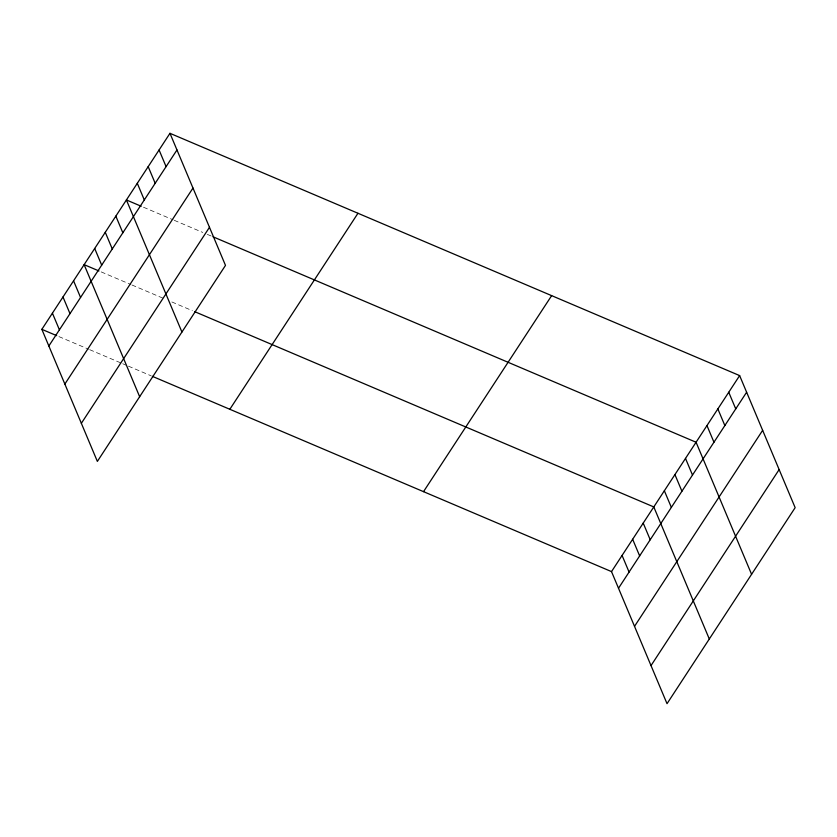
<?xml version="1.0" encoding="UTF-8"?>
<svg xmlns="http://www.w3.org/2000/svg" width="837" height="837" viewBox="0 0 837 837"><rect width="100%" height="100%" fill="white"/><g stroke="black" fill="none" stroke-linecap="round" stroke-linejoin="round"><path stroke-width="0.63" stroke-dasharray="4.18 3.14" d="M143.504 207.231L173.123 219.828M174.263 220.319L202.742 232.424M207.304 234.37L211.855 236.306M101.225 271.92L130.844 284.517M131.984 284.998L163.885 298.568M171.857 301.958L192.364 310.684M58.935 336.6L88.565 349.196M89.705 349.688L121.606 363.248M122.746 363.739L127.297 365.675M128.438 366.156L151.225 375.855"/><path stroke-width="1.26" d="M169.974 133.313L225.488 265.392L97.364 461.407L41.85 329.339L169.974 133.313L739.636 375.593L795.15 507.661L667.026 703.687L611.512 571.608L152.365 376.336M48.849 345.984L176.973 149.969M64.857 384.068L192.981 188.053M81.356 423.313L209.48 227.298M229.84 409.283L357.964 213.268M423.522 491.654L551.646 295.639M611.512 571.608L739.636 375.593M618.501 588.254L746.625 392.239M634.519 626.348L762.643 430.333M651.019 665.593L779.142 469.578M141.223 206.258L126.408 199.959L181.932 332.038M212.996 236.787L696.07 442.239L751.584 574.308M98.944 270.947L84.129 264.649L139.653 396.717M194.644 311.646L653.791 506.929L709.305 638.997M41.85 329.339L56.665 335.637M728.745 392.26L735.744 408.906M717.853 408.916L724.852 425.562M706.962 425.573L713.961 442.229M685.503 458.414L692.502 475.06M674.925 474.579L681.925 491.225M664.358 490.754L671.358 507.4M643.214 523.094L650.213 539.739M632.646 539.269L639.646 555.914M622.079 555.444L629.079 572.089M159.082 149.98L166.082 166.626M148.191 166.636L155.19 183.293M137.299 183.303L144.299 199.949M115.841 216.134L122.84 232.78M105.274 232.309L112.273 248.955M94.696 248.474L101.695 265.13M73.562 280.824L80.561 297.47M62.995 296.989L69.984 313.634M52.417 313.164L59.417 329.809"/></g></svg>
